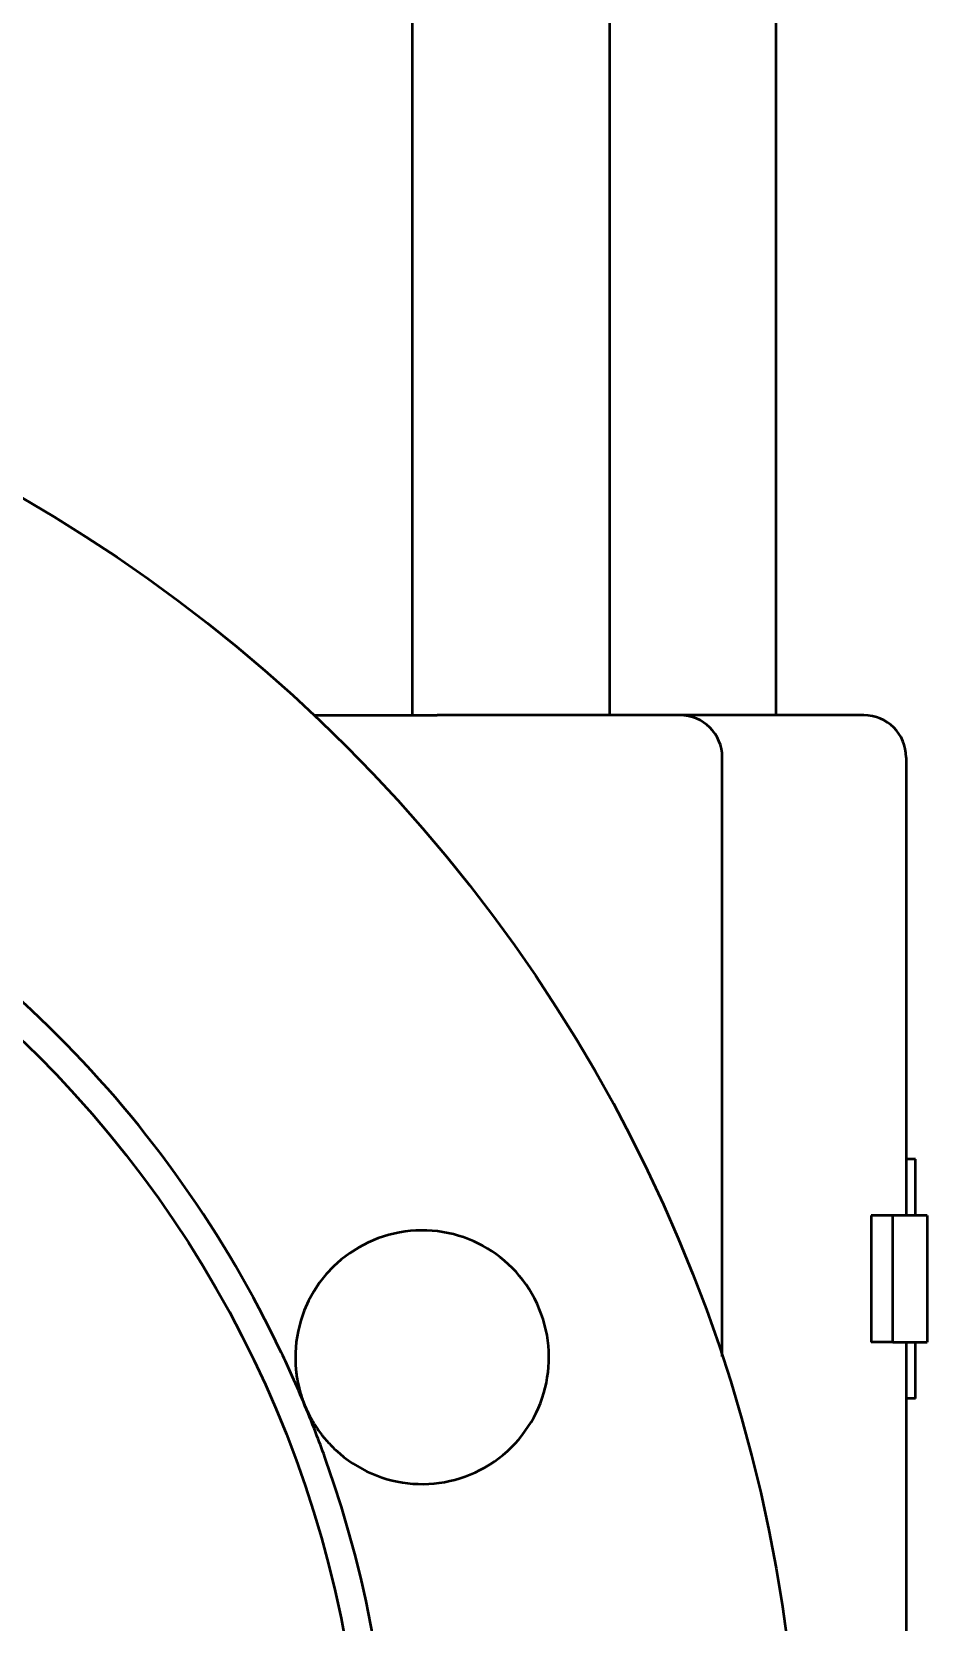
# Model space of a CAD drawing. Header units: millimetres. Extents: x 1510 to 10524, y 7125 to 13164.
# Drawn here: x 5096.23 to 5102.58, y 11288.02 to 11299.3 of the extents above; entities that cross this region are included whole.
import ezdxf

# ---------------------------------------------------------------- set-up
doc = ezdxf.new("R2010")
doc.units = ezdxf.units.MM
doc.header["$LTSCALE"] = 4
doc.layers.add('Visible (ISO)', color=7, linetype='Continuous', lineweight=50)

msp = doc.modelspace()

# ---------------------------------------------------------------- linework, layer by layer
at = {"layer": 'Visible (ISO)'}
for p, q in [((5098.93, 11319.154), (5098.93, 11294.454)), ((5100.33, 11319.154), (5100.33, 11294.454)), ((5101.51, 11319.154), (5101.51, 11294.454)), ((5098.235, 11294.454), (5099.106, 11294.454)), ((5100.83, 11294.454), (5099.106, 11294.454)), ((5102.135, 11294.454), (5100.83, 11294.454)), ((5101.13, 11289.904), (5101.13, 11294.154)), ((5102.435, 11294.154), (5102.435, 11290.904)), ((5102.502, 11291.304), (5102.435, 11291.304)), ((5102.502, 11290.904), (5102.502, 11291.304)), ((5102.187, 11290.904), (5102.187, 11290.004)), ((5102.34, 11290.904), (5102.187, 11290.904)), ((5102.585, 11290.904), (5102.34, 11290.904)), ((5102.34, 11290.004), (5102.34, 11290.904)), ((5102.585, 11290.904), (5102.585, 11290.004)), ((5102.34, 11290.004), (5102.187, 11290.004)), ((5102.34, 11290.004), (5102.585, 11290.004)), ((5102.435, 11290.004), (5102.435, 11284.054)), ((5102.502, 11289.604), (5102.502, 11290.004)), ((5102.502, 11289.604), (5102.435, 11289.604))]:
    msp.add_line(p, q, dxfattribs=at)
for radius in [11, 7.9]:
    msp.add_circle((5090.685, 11286.454), radius, dxfattribs=at)
for centre, radius, start, end in [((5100.83, 11294.154), 0.3, 0, 90), ((5102.135, 11294.154), 0.3, 0, 90), ((5090.685, 11286.454), 8.1, 25.4254, 64.5746), ((5099, 11289.898), 0.9, 226.9178, 178.0822), ((5090.685, 11286.454), 8.1, 24.1191, 25.4254), ((5090.685, 11286.454), 8.1, 22.5, 24.1191), ((5090.685, 11286.454), 8.1, 20.8809, 22.5), ((5090.685, 11286.454), 8.1, 19.5746, 20.8809), ((5090.685, 11286.454), 8.1, 340.4254, 19.5746)]:
    msp.add_arc(centre, radius, start, end, dxfattribs=at)
msp.add_open_spline([(5098.1, 11289.928), (5098.1, 11289.918), (5098.1, 11289.908), (5098.1, 11289.898)], degree=3, dxfattribs=at)
for points, knots in [([(5098.1, 11289.898), (5098.1, 11289.892), (5098.1, 11289.885), (5098.1, 11289.879), (5098.1, 11289.871), (5098.1, 11289.863), (5098.101, 11289.855), (5098.101, 11289.847), (5098.101, 11289.839), (5098.102, 11289.831), (5098.102, 11289.831), (5098.102, 11289.83), (5098.102, 11289.83), (5098.102, 11289.826), (5098.103, 11289.823), (5098.103, 11289.82), (5098.103, 11289.818), (5098.103, 11289.816), (5098.104, 11289.814), (5098.104, 11289.813), (5098.104, 11289.812), (5098.104, 11289.81), (5098.104, 11289.809), (5098.104, 11289.808), (5098.104, 11289.807), (5098.106, 11289.794), (5098.107, 11289.78), (5098.109, 11289.765), (5098.111, 11289.758), (5098.112, 11289.75), (5098.113, 11289.743), (5098.114, 11289.74), (5098.114, 11289.737), (5098.115, 11289.734), (5098.115, 11289.733), (5098.115, 11289.732), (5098.115, 11289.731), (5098.116, 11289.729), (5098.116, 11289.727), (5098.116, 11289.725), (5098.117, 11289.724), (5098.117, 11289.723), (5098.117, 11289.722), (5098.117, 11289.721), (5098.117, 11289.72), (5098.117, 11289.719), (5098.12, 11289.707), (5098.123, 11289.694), (5098.127, 11289.679), (5098.128, 11289.672), (5098.13, 11289.665), (5098.132, 11289.658), (5098.133, 11289.654), (5098.134, 11289.65), (5098.135, 11289.647), (5098.136, 11289.645), (5098.137, 11289.643), (5098.137, 11289.641), (5098.137, 11289.64), (5098.138, 11289.639), (5098.138, 11289.638), (5098.138, 11289.637), (5098.138, 11289.637), (5098.138, 11289.636), (5098.139, 11289.636), (5098.139, 11289.635), (5098.139, 11289.635), (5098.142, 11289.626), (5098.145, 11289.614), (5098.15, 11289.601), (5098.152, 11289.594), (5098.155, 11289.587), (5098.158, 11289.579), (5098.161, 11289.571), (5098.164, 11289.562), (5098.168, 11289.554)], [0, 0, 0, 0, 0.057407, 0.057407, 0.057407, 0.125, 0.125, 0.125, 0.1875, 0.1875, 0.1875, 0.191999, 0.191999, 0.191999, 0.21875, 0.21875, 0.21875, 0.234375, 0.234375, 0.234375, 0.242187, 0.242187, 0.242187, 0.25, 0.25, 0.25, 0.375, 0.375, 0.375, 0.4375, 0.4375, 0.4375, 0.460765, 0.460765, 0.460765, 0.46875, 0.46875, 0.46875, 0.484375, 0.484375, 0.484375, 0.492188, 0.492188, 0.492188, 0.5, 0.5, 0.5, 0.625, 0.625, 0.625, 0.6875, 0.6875, 0.6875, 0.71875, 0.71875, 0.71875, 0.734375, 0.734375, 0.734375, 0.742188, 0.742188, 0.742188, 0.746094, 0.746094, 0.746094, 0.75, 0.75, 0.75, 0.875, 0.875, 0.875, 0.9375, 0.9375, 0.9375, 1, 1, 1, 1]), ([(5098.168, 11289.554), (5098.172, 11289.544), (5098.176, 11289.535), (5098.18, 11289.527), (5098.183, 11289.518), (5098.187, 11289.511), (5098.191, 11289.504), (5098.194, 11289.497), (5098.197, 11289.49), (5098.2, 11289.485), (5098.202, 11289.482), (5098.203, 11289.479), (5098.204, 11289.476), (5098.205, 11289.475), (5098.206, 11289.474), (5098.206, 11289.473), (5098.207, 11289.472), (5098.207, 11289.472), (5098.207, 11289.471), (5098.208, 11289.471), (5098.208, 11289.47), (5098.208, 11289.47), (5098.208, 11289.47), (5098.208, 11289.47), (5098.208, 11289.469), (5098.217, 11289.454), (5098.225, 11289.439), (5098.233, 11289.426), (5098.238, 11289.419), (5098.242, 11289.413), (5098.246, 11289.406), (5098.248, 11289.403), (5098.25, 11289.4), (5098.252, 11289.397), (5098.253, 11289.396), (5098.254, 11289.394), (5098.255, 11289.393), (5098.255, 11289.392), (5098.256, 11289.392), (5098.256, 11289.391), (5098.256, 11289.39), (5098.257, 11289.39), (5098.257, 11289.39), (5098.257, 11289.389), (5098.257, 11289.389), (5098.258, 11289.389), (5098.268, 11289.374), (5098.277, 11289.361), (5098.287, 11289.348), (5098.292, 11289.341), (5098.297, 11289.335), (5098.302, 11289.329), (5098.304, 11289.326), (5098.307, 11289.323), (5098.309, 11289.321), (5098.31, 11289.319), (5098.312, 11289.318), (5098.313, 11289.316), (5098.313, 11289.316), (5098.314, 11289.315), (5098.315, 11289.314), (5098.315, 11289.314), (5098.316, 11289.313), (5098.316, 11289.312), (5098.328, 11289.299), (5098.339, 11289.287), (5098.35, 11289.276), (5098.362, 11289.263), (5098.373, 11289.251), (5098.385, 11289.241)], [0, 0, 0, 0, 0.0625, 0.0625, 0.0625, 0.125, 0.125, 0.125, 0.1875, 0.1875, 0.1875, 0.21875, 0.21875, 0.21875, 0.234375, 0.234375, 0.234375, 0.242187, 0.242187, 0.242187, 0.246094, 0.246094, 0.246094, 0.25, 0.25, 0.25, 0.375, 0.375, 0.375, 0.4375, 0.4375, 0.4375, 0.46875, 0.46875, 0.46875, 0.484375, 0.484375, 0.484375, 0.492187, 0.492187, 0.492187, 0.496094, 0.496094, 0.496094, 0.5, 0.5, 0.5, 0.625, 0.625, 0.625, 0.6875, 0.6875, 0.6875, 0.71875, 0.71875, 0.71875, 0.734375, 0.734375, 0.734375, 0.742187, 0.742187, 0.742187, 0.75, 0.75, 0.75, 0.868685, 0.868685, 0.868685, 1, 1, 1, 1])]:
    msp.add_open_spline(points, degree=3, knots=knots, dxfattribs=at)

doc.saveas('drawing.dxf')
